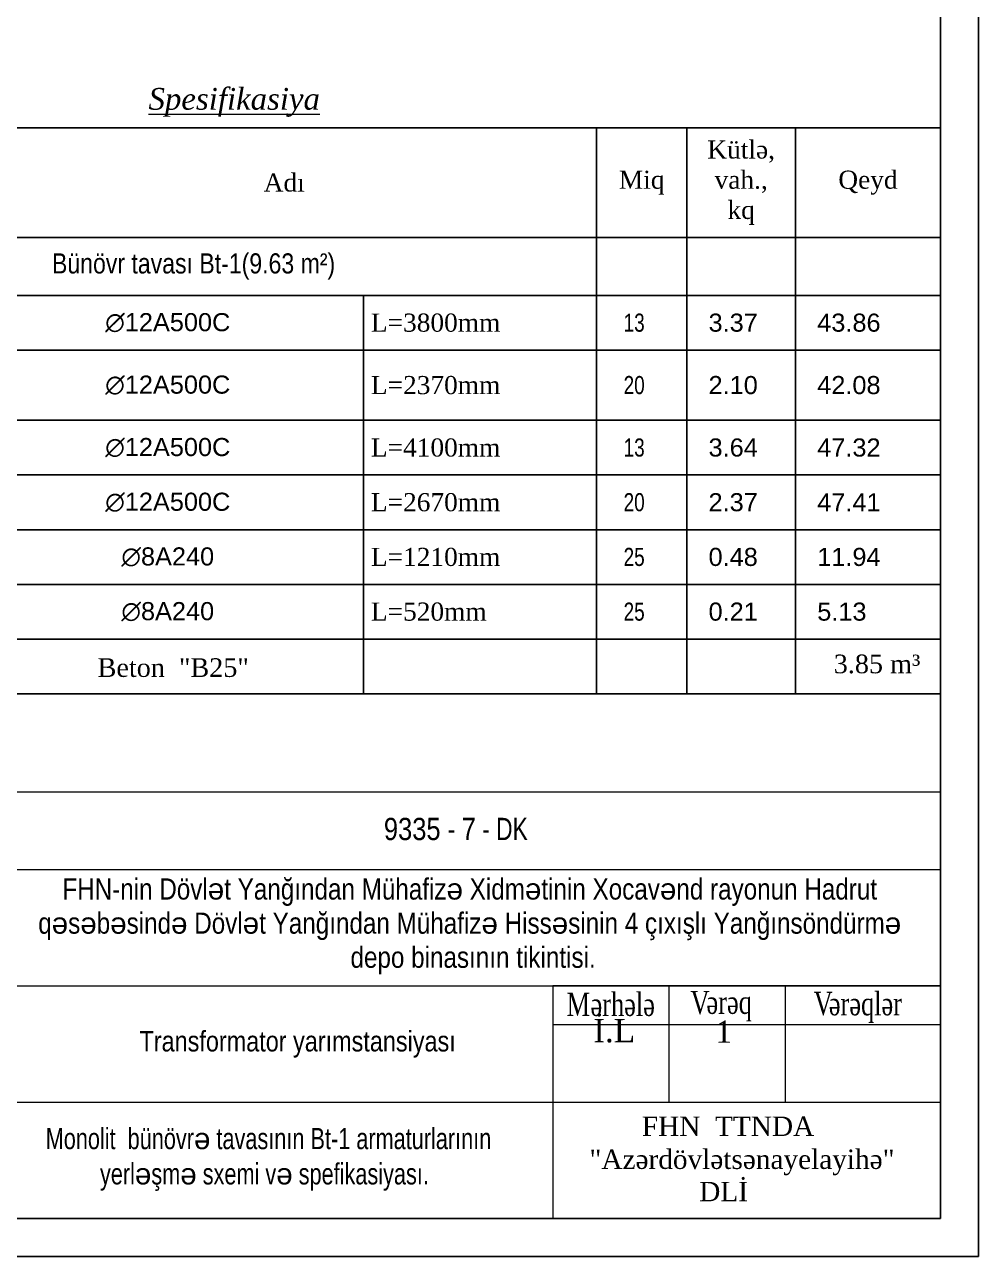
# Model space of a CAD drawing. Header units: millimetres. Extents: x 2591 to 2937, y 558 to 838.
# Drawn here: x 2828.9 to 2936.9, y 558 to 697.5 of the extents above; entities that cross this region are included whole.
import ezdxf

# ---------------------------------------------------------------- set-up
doc = ezdxf.new("R2010")
doc.units = ezdxf.units.MM
doc.layers.add('0_Ном._пера__7', color=7, linetype='Continuous', lineweight=15)
doc.layers.add('перегородка_Ном._пера__1', color=7, linetype='Continuous', lineweight=13)
doc.styles.add('400', font='times.ttf', dxfattribs={"width": 0.75, "height": 300})
doc.styles.add('A3_Times_AzLat', font='a3ar(la).ttf')
doc.styles.get("Standard").update_dxf_attribs({"font": 'arial.ttf'})
doc.styles.add('style1', font='@Arial Unicode MS')
doc.styles.add('style5', font='ariall.ttf', dxfattribs={"height": 400})
doc.styles.add('STYLE6', font='swisscl.ttf')
doc.styles.add('Times New  Roman', font='times.ttf')
doc.styles.add('Times New Roman', font='times.ttf')

# ---------------------------------------------------------------- blocks, each defined once
blk = doc.blocks.new('*T6')
at = {"color": 0, "linetype": 'ByBlock', "lineweight": -2, "transparency": 16777216}
for p, q in [((0, 0), (162.4462487391061, 0)), ((0, 0), (0, -64.09903274310614)), ((13.0908616310594, 0), (13.0908616310594, -64.09903274310614)), ((52.75585476597598, 0), (52.75585476597598, -64.09903274310614)), ((123.5059335755836, 0), (123.5059335755836, -18.97784461351534)), ((133.7245838720451, 0), (133.7245838720451, -64.09903274310614)), ((146.0338688150714, 0), (146.0338688150714, -64.09903274310614)), ((162.4462487391061, 0), (162.4462487391061, -64.09903274310614)), ((0, -12.4128926439015), (162.4462487391061, -12.4128926439015)), ((0, -18.97784461351534), (162.4462487391061, -18.97784461351534)), ((0, -25.1735381445535), (97.1275823643723, -25.1735381445535)), ((123.5059335755836, -25.1735381445535), (162.4462487391061, -25.1735381445535)), ((0, -33.12056508791534), (97.1275823643723, -33.12056508791534)), ((123.5059335755836, -33.12056508791534), (162.4462487391061, -33.12056508791534)), ((0, -39.3162586189535), (97.1275823643723, -39.3162586189535)), ((123.5059335755836, -39.3162586189535), (162.4462487391061, -39.3162586189535)), ((0, -45.51195214999166), (97.1275823643723, -45.51195214999166)), ((123.5059335755836, -45.51195214999166), (162.4462487391061, -45.51195214999166)), ((0, -51.70764568102982), (97.1275823643723, -51.70764568102982)), ((123.5059335755836, -51.70764568102982), (162.4462487391061, -51.70764568102982)), ((0, -57.90333921206798), (97.1275823643723, -57.90333921206798)), ((123.5059335755836, -57.90333921206798), (162.4462487391061, -57.90333921206798)), ((0, -64.09903274310614), (97.1275823643723, -64.09903274310614)), ((123.5059335755836, -64.09903274310614), (162.4462487391061, -64.09903274310614))]:
    blk.add_line(p, q, dxfattribs=at)
at = {"color": 0, "lineweight": -2, "transparency": 16777216}
for p, q in [((97.1275823643723, -18.97784461351534), (97.1275823643723, -64.09903274310614)), ((123.5059335755836, -18.97784461351534), (123.5059335755836, -64.09903274310614)), ((97.1275823643723, -25.1735381445535), (123.5059335755836, -25.1735381445535)), ((97.1275823643723, -33.12056508791534), (123.5059335755836, -33.12056508791534)), ((97.1275823643723, -39.3162586189535), (123.5059335755836, -39.3162586189535)), ((97.1275823643723, -45.51195214999166), (123.5059335755836, -45.51195214999166)), ((97.1275823643723, -51.70764568102982), (123.5059335755836, -51.70764568102982)), ((97.1275823643723, -57.90333921206798), (123.5059335755836, -57.90333921206798)), ((97.1275823643723, -64.09903274310614), (123.5059335755836, -64.09903274310614))]:
    blk.add_line(p, q, dxfattribs=at)
at = {"color": 0, "transparency": 16777216, "char_height": 2.051547490504356}
for s, insert, width, attachment_point, style in [('{\\fPalatino Linotype|b0|i0|c238|p18;Kütlə, vah., kq}', (139.879226343558, -6.206446321950693), 9.847427954420908, 5, 'style5'), ('{\\fTimes New Roman|b0|i0|c238|p18;Mövqe}', (6.545430815529926, -6.206446321950693), 10.62900464245424, 5, 'style1'), ('{\\fPalatino Linotype|b0|i0|c238|p18;İşarə}', (32.92335819851769, -6.206446321950693), 37.20313614631124, 5, 'style5'), ('{\\fPalatino Linotype|b0|i0|c238|p18;Adı}', (88.13089417077981, -6.206446321950693), 68.28822182100245, 5, 'style5'), ('{\\fPalatino Linotype|b0|i0|c238|p18;Miq}', (128.6152587238143, -6.206446321950693), 7.756793307856174, 5, 'style5'), ('{\\fPalatino Linotype|b0|i0|c238|p18;Qeyd}', (154.240058777089, -6.206446321950693), 13.95052293542965, 5, 'style5'), ('{\\fArial Narrow|b0|i0|c238|p34;         \\L   \\fArial Narrow|b0|i0|c204|p34;\\H1.1111x;\\l\\C256;B\\fArial Narrow|b0|i0|c238|p34;ünövr tavası Bt-1\\fArial Narrow|b0|i0|c204|p34;(\\fArial Narrow|b0|i0|c238|p34;9.63 \\fArial Narrow|b0|i0|c204|p34;m²)\\fArial Narrow|b0|i0|c238|p34; \\fArial Narrow|b0|i0|c204|p34;\\H1.1111x; \\H0.80998x;  }', (53.98678326027857, -15.69536862870848), 68.28822182100245, 4, 'STYLE6'), ('1', (6.545430815529926, -22.07569137903442), 10.62900464245424, 5, 'style1'), ('∅12A500C', (74.94171856517414, -22.07569137903442), 41.90987060979126, 5, 'style1'), ('{\\fPalatino Linotype|b0|i0|c238|p18;L=3800mm', (97.94820136057388, -22.07569137903442), 24.7371132188077, 4, 'style5'), ('{\\fArial|b0|i0|c238|p34;\\W0.75; 13}', (125.9677905641888, -22.07569137903442), 5.294936319250948, 4, 'style1'), ('3.37', (136.1864408606502, -22.07569137903442), 7.385570965815682, 4, 'style5'), ('43.86', (148.4957258036766, -22.07569137903442), 11.48866594682442, 4, 'style5'), ('2', (6.545430815529926, -29.14705161623431), 10.62900464245424, 5, 'style1'), ('∅12A500C', (74.94171856517414, -29.14705161623431), 41.90987060979126, 5, 'style1'), ('{\\fPalatino Linotype|b0|i0|c238|p18;L=2370mm', (97.94820136057388, -29.14705161623431), 24.7371132188077, 4, 'style5'), ('{\\fArial|b0|i0|c238|p34;\\W0.75; 20}', (125.9677905641888, -29.14705161623431), 5.294936319250948, 4, 'style1'), ('2.10', (136.1864408606502, -29.14705161623431), 7.385570965815682, 4, 'style5'), ('42.08', (148.4957258036766, -29.14705161623431), 11.48866594682442, 4, 'style5'), ('3', (6.545430815529926, -36.21841185343442), 10.62900464245424, 5, 'style1'), ('∅12A500C', (74.94171856517414, -36.21841185343442), 41.90987060979126, 5, 'style1'), ('{\\fPalatino Linotype|b0|i0|c238|p18;L=4100mm', (97.94820136057388, -36.21841185343442), 24.7371132188077, 4, 'style5'), ('{\\fArial|b0|i0|c238|p34;\\W0.75; 13}', (125.9677905641888, -36.21841185343442), 5.294936319250948, 4, 'style1'), ('3.64', (136.1864408606502, -36.21841185343442), 7.385570965815682, 4, 'style5'), ('47.32', (148.4957258036766, -36.21841185343442), 11.48866594682442, 4, 'style5'), ('{\\fArial|b0|i0|c238|p34;∅12A500C', (74.94171856517414, -42.41410538447258), 41.90987060979126, 5, 'style1'), ('{\\fPalatino Linotype|b0|i0|c238|p18;L=2670mm', (97.94820136057388, -42.41410538447258), 24.7371132188077, 4, 'style5'), ('{\\fArial|b0|i0|c238|p34;\\W0.75; 20}', (125.9677905641888, -42.41410538447258), 5.294936319250948, 4, 'style1'), ('2.37', (136.1864408606502, -42.41410538447258), 7.385570965815682, 4, 'style5'), ('47.41', (148.4957258036766, -42.41410538447258), 11.48866594682442, 4, 'style5'), ('{\\fArial|b0|i0|c238|p34;∅8A240', (74.94171856517414, -48.60979891551074), 41.90987060979126, 5, 'style1'), ('{\\fPalatino Linotype|b0|i0|c238|p18;L=1210mm', (97.94820136057388, -48.60979891551074), 24.7371132188077, 4, 'style5'), ('{\\fArial|b0|i0|c238|p34;\\W0.75; 25}', (125.9677905641888, -48.60979891551074), 5.294936319250948, 4, 'style1'), ('0.48', (136.1864408606502, -48.60979891551074), 7.385570965815682, 4, 'style5'), ('11.94', (148.4957258036766, -48.60979891551074), 11.48866594682442, 4, 'style5'), ('{\\fArial|b0|i0|c238|p34;∅8A240', (74.94171856517414, -54.8054924465489), 41.90987060979126, 5, 'style1'), ('{\\fPalatino Linotype|b0|i0|c238|p18;L=520mm', (97.94820136057388, -54.8054924465489), 24.7371132188077, 4, 'style5'), ('{\\fArial|b0|i0|c238|p34;\\W0.75; 25}', (125.9677905641888, -54.8054924465489), 5.294936319250948, 4, 'style1'), ('0.21', (136.1864408606502, -54.8054924465489), 7.385570965815682, 4, 'style5'), ('5.13', (148.4957258036766, -54.8054924465489), 11.48866594682442, 4, 'style5')]:
    blk.add_mtext(s, dxfattribs=dict(at, insert=insert, width=width, attachment_point=attachment_point, style=style))
at = {"color": 0, "transparency": 16777216, "char_height": 2.051547490504356, "width": 10.62900464245424, "attachment_point": 5}
for s, insert in [('{\\fArial|b0|i0|c238|p34;4}', (6.545430815529926, -42.41410538447258)), ('{\\fArial|b0|i0|c238|p34;5}', (6.545430815529926, -48.60979891551074)), ('{\\fArial|b0|i0|c238|p34;6}', (6.545430815529926, -54.8054924465489))]:
    blk.add_mtext(s, dxfattribs=dict(at, insert=insert))

msp = doc.modelspace()

# ---------------------------------------------------------------- linework, layer by layer
at = {"color": 0, "lineweight": 25}
for p, q in [((2936.91074384135, 802.073720399545), (2936.91074384135, 558.030565387824)), ((2936.91074384135, 558.030565387824), (2591.477110112465, 558.030565387824))]:
    msp.add_line(p, q, dxfattribs=at)
at = {"color": 0, "lineweight": 25, "ltscale": 15}
for p, q in [((2932.614209422057, 562.3270998059525), (2932.614209422057, 797.7771859795539)), ((2598.348971168424, 562.3272620378604), (2932.614209422057, 562.3270998059525))]:
    msp.add_line(p, q, dxfattribs=at)
at = {"color": 7, "linetype": 'Continuous', "lineweight": 15}
for p, q in [((2770.167960683001, 601.8410522019382), (2932.614209422057, 601.8410522019382)), ((2770.167960683001, 588.6697347366094), (2932.614209422057, 588.6697347366094)), ((2901.88113533629, 575.4984172712811), (2901.88113533629, 588.6697347366094)), ((2915.05245280162, 575.4984172712811), (2915.05245280162, 588.6697347366094)), ((2888.709817870962, 584.2792955814967), (2932.614209422057, 584.2792955814967)), ((2770.167960683001, 575.4984172712811), (2932.614209422057, 575.4984172712811))]:
    msp.add_line(p, q, dxfattribs=at)
for points in [[(2770.167960683001, 562.3270998059525), (2932.614209422057, 562.3270998059525), (2932.614209422057, 610.6219305121538), (2770.167960683001, 610.6219305121538)], [(2888.709817870962, 562.3270998059525), (2932.614209422057, 562.3270998059525), (2932.614209422057, 588.6697347366094), (2888.709817870962, 588.6697347366094)]]:
    msp.add_lwpolyline(points, close=True, dxfattribs=at)

# ---------------------------------------------------------------- block references
msp.add_blockref('*T6', (2770.167960683001, 685.8515722298101))

# ---------------------------------------------------------------- texts
at = {"color": 7, "lineweight": 25, "ltscale": 15, "style": '400', "width": 0.75}
for s, p in [(' M', (2889.534509521101, 585.258857303963)), ('ərhələ', (2892.990718550926, 585.258857303963)), ('V', (2904.303840374748, 585.4620677183718)), ('ərəq', (2906.123158331682, 585.4958318559611)), ('   V', (2916.02547905392, 585.3637981825785)), ('ərəqlər', (2919.980428456845, 585.3297218958014))]:
    msp.add_text(s, height=2.634239737420558, dxfattribs=at).set_placement(p)
at = {"color": 0, "lineweight": 15, "insert": (2842.929991797062, 690.3685979747337), "char_height": 2.461856988605226, "width": 21.23638920626356, "attachment_point": 1, "style": 'A3_Times_AzLat'}
msp.add_mtext('{\\fTimes New Roman|b0|i1|c238|p18;\\LSpesifikasiya}', dxfattribs=at)
at = {"lineweight": 15, "char_height": 2.110645566362506, "attachment_point": 1, "style": 'Times New  Roman'}
for s, insert, width in [('{\\fTimes New Roman|b0|i0|c238|p18;   }Beton  {\\fTimes New Roman|b0|i0|c238|p18;"B25"}', (2834.776868193759, 625.7734783010101), 35.28661683667604), ('{\\fTimes New Roman|b0|i0|c238|p18;3.85 }m³', (2920.533932707114, 626.1904664354647), 26.37057278387596)]:
    msp.add_mtext(s, dxfattribs=dict(at, insert=insert, width=width))
at = {"color": 7, "lineweight": 25, "ltscale": 15, "attachment_point": 1, "style": 'Times New Roman'}
for s, insert, char_height, width in [('{\\fTimes New Roman|b0|i0|c238|p18;\\H0.42397x;İ.L\\fTimes New Roman|b0|i0|c186|p18;\\H2.3586x;      }', (2893.303181021744, 584.9160534705594), 6.213583228721382, 38.78306145872251), ('{\\fTimes New Roman|b0|i0|c238|p18;\\H0.40234x;1\\fTimes New Roman|b0|i0|c186|p18;\\H2.48544x;      }', (2907.12406691204, 584.7281792132485), 6.213583228721382, 7.928385889580574), ('"{\\fTimes New Roman|b0|i0|c238|p18;Azərdövlətsənayelayihə"\\P              } {\\fTimes New Roman|b0|i0|c238|p18;DLİ}', (2892.865340049893, 570.1285928061228), 2.195252519983077, 39.74886937216402)]:
    msp.add_mtext(s, dxfattribs=dict(at, insert=insert, char_height=char_height, width=width))
at = {"color": 7, "lineweight": 25, "ltscale": 15, "insert": (2895.4837324231, 573.8644863362748), "char_height": 2.195252519983077, "attachment_point": 1, "style": 'Times New Roman'}
msp.add_mtext('  {\\fTimes New Roman|b0|i0|c238|p18;  FHN  TTNDA}', dxfattribs=at)
at = {"lineweight": 40, "insert": (2831.284079885466, 572.5695866165304), "char_height": 2.395965553043473, "width": 66.33152890395034, "attachment_point": 1, "style": 'STYLE6'}
msp.add_mtext('Monolit  bünövr{\\fArial|b0|i0|c238|p34;ə} tavasının Bt-1 armaturlarının              \\P         yerl{\\fArial|b0|i0|c238|p34;ə}şm{\\fArial|b0|i0|c238|p34;ə} sxemi v{\\fArial|b0|i0|c238|p34;ə} spefikasiyası.     ', dxfattribs=at)
at = {"layer": '0_Ном._пера__7', "linetype": 'Continuous', "attachment_point": 5, "line_spacing_factor": 0.9676846595108918, "style": 'STYLE6'}
for s, insert, char_height, width in [('{\\fArial Narrow|b0|i0|c238|p34;FHN-nin Dövl\\fArial|b0|i0|c238|p38;ə\\fArial Narrow|b0|i0|c238|p34;t Yanğından Mühafiz\\fArial|b0|i0|c238|p38;ə\\fArial Narrow|b0|i0|c238|p34; Xidm\\fArial|b0|i0|c238|p38;ə\\fArial Narrow|b0|i0|c238|p34;tinin\\fArial Narrow|b0|i0|c0|p34; \\fArial Narrow|b0|i0|c238|p34;Xocav\\fArial|b0|i0|c238|p38;ə\\fArial Narrow|b0|i0|c238|p34;nd rayonun Hadrut\\Pq\\fArial|b0|i0|c238|p38;ə\\fArial Narrow|b0|i0|c238|p34;s\\fArial|b0|i0|c238|p38;ə\\fArial Narrow|b0|i0|c238|p34;b\\fArial|b0|i0|c238|p38;ə\\fArial Narrow|b0|i0|c238|p34;sind\\fArial|b0|i0|c238|p38;ə\\fArial Narrow|b0|i0|c238|p34; Dövl\\fArial|b0|i0|c238|p38;ə\\fArial Narrow|b0|i0|c238|p34;t Yanğından Mühafiz\\fArial|b0|i0|c238|p38;ə\\fArial Narrow|b0|i0|c238|p34; Hiss\\fArial|b0|i0|c238|p38;ə\\fArial Narrow|b0|i0|c238|p34;sinin 4 çıxışlı Yanğınsöndürm\\fArial|b0|i0|c238|p38;ə\\P\\fArial Narrow|b0|i0|c238|p34; depo binasının tikintisi\\fArial Narrow|b0|i0|c0|p34;.}', (2879.306441350205, 595.4157769081498), 2.395965553043473, 13776.74277282336), ('{\\fArial Narrow|b0|i0|c238|p34;Transformator yarımstansiyası}', (2859.8170575563, 582.049704639627, 0.0742920649906366), 2.315246001875576, 108.3081011554463)]:
    msp.add_mtext(s, dxfattribs=dict(at, insert=insert, char_height=char_height, width=width))
at = {"layer": 'перегородка_Ном._пера__1', "linetype": 'Continuous', "insert": (2869.584472833929, 607.7015906757739), "char_height": 2.521139022006072, "attachment_point": 1, "style": 'STYLE6'}
msp.add_mtext('{\\fArial Narrow|b0|i0|c238|p34;9335 }- {\\fArial Narrow|b0|i0|c238|p34;7} - DK', dxfattribs=at)

doc.saveas('drawing.dxf')
